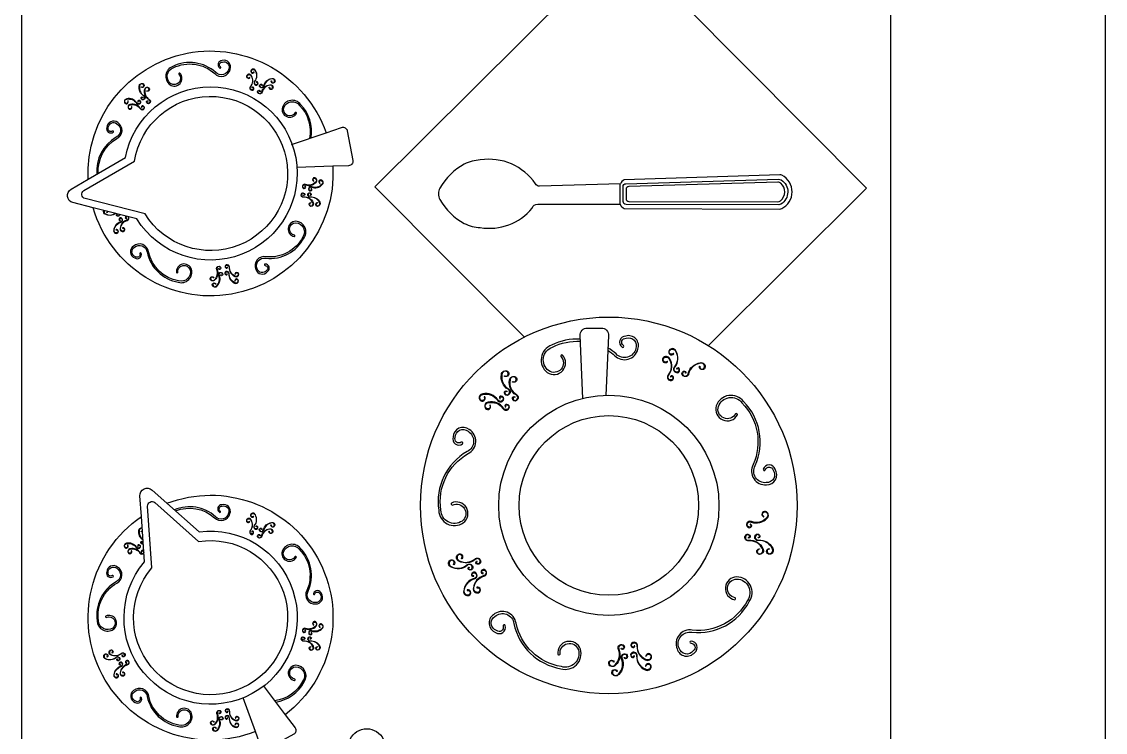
# Model space of a CAD drawing. Header units: millimetres. Extents: x 1573 to 2177, y 1587 to 1932.
# Drawn here: x 1784.0572 to 1784.4312, y 1904.3056 to 1904.5509 of the extents above; entities that cross this region are included whole.
import ezdxf

# ---------------------------------------------------------------- set-up
doc = ezdxf.new("R2010")
doc.units = ezdxf.units.MM
doc.header["$LTSCALE"] = 0.03
doc.layers.add('-HIDRO', color=8, linetype='Continuous')

msp = doc.modelspace()

# ---------------------------------------------------------------- linework, layer by layer
at = {"layer": '-HIDRO'}
for p, q in [((1784.43122, 1904.82545), (1784.43122, 1904.07943)), ((1784.05716, 1904.59067), (1784.05716, 1904.14065)), ((1784.35717, 1904.23969), (1784.35717, 1904.59067)), ((1784.15033, 1904.50846), (1784.16223, 1904.51252)), ((1784.16455, 1904.50098), (1784.15214, 1904.50059)), ((1784.14056, 1904.32171), (1784.14813, 1904.31167)), ((1784.13789, 1904.30586), (1784.13365, 1904.31753))]:
    msp.add_line(p, q, dxfattribs=at)
for points in [[(1784.2307, 1904.44201), (1784.17912, 1904.49383), (1784.26417, 1904.57849), (1784.34883, 1904.49344)], [(1784.34883, 1904.49344), (1784.29422, 1904.43908)]]:
    msp.add_lwpolyline(points, dxfattribs=at)
for points in [[(1784.16223, 1904.51252), (1784.1676, 1904.51436, -0.458076), (1784.16956, 1904.51321), (1784.17144, 1904.50293, -0.458856), (1784.17002, 1904.50116), (1784.16455, 1904.50098, -0.893597), (1784.0818, 1904.48665), (1784.07485, 1904.48842, -0.671086), (1784.07421, 1904.49301), (1784.08015, 1904.49646, -0.86418)], [(1784.11143, 1904.53277, -0.905033), (1784.10859, 1904.52953, -0.596244), (1784.1095, 1904.53494, -0.308625), (1784.1238, 1904.53297, 0.595841), (1784.12916, 1904.53441, 0.611514), (1784.12637, 1904.53744, 0.716828), (1784.12551, 1904.53485, 0.988856), (1784.12581, 1904.53525, -0.742747), (1784.12644, 1904.53694, -0.630435), (1784.12868, 1904.53455, -0.602096), (1784.12415, 1904.53333, 0.308377), (1784.10931, 1904.5354, 0.593047), (1784.10828, 1904.52913, 0.905033), (1784.11179, 1904.53311, 0.664169)], [(1784.13587, 1904.53159, -0.905033), (1784.13502, 1904.53224, -0.596244), (1784.13638, 1904.53211, -0.308625), (1784.13614, 1904.52851, 0.595841), (1784.13659, 1904.5272, 0.611514), (1784.1373, 1904.52794, 0.716828), (1784.13664, 1904.52811, 0.988856), (1784.13674, 1904.52805, -0.742747), (1784.13717, 1904.52792, -0.630435), (1784.13662, 1904.52732, -0.602096), (1784.13623, 1904.52843, 0.308377), (1784.1365, 1904.53216, 0.593047), (1784.13491, 1904.53231, 0.905033), (1784.13597, 1904.53151, 0.664169)], [(1784.13729, 1904.53339, -0.905033), (1784.13644, 1904.53404, -0.596244), (1784.1378, 1904.53391, -0.308625), (1784.13756, 1904.53031, 0.595841), (1784.13801, 1904.529, 0.611514), (1784.13872, 1904.52974, 0.716828), (1784.13806, 1904.52991, 0.988856), (1784.13816, 1904.52985, -0.742747), (1784.13859, 1904.52972, -0.630435), (1784.13804, 1904.52912, -0.602096), (1784.13765, 1904.53023, 0.308377), (1784.13792, 1904.53396, 0.593047), (1784.13633, 1904.53411, 0.905033), (1784.13739, 1904.53331, 0.664169)], [(1784.09851, 1904.52836, 0.905033), (1784.0991, 1904.52926, 0.596244), (1784.09786, 1904.52867, 0.308625), (1784.09931, 1904.52537, -0.595841), (1784.09934, 1904.52398, -0.611514), (1784.09841, 1904.52444, -0.716828), (1784.09898, 1904.52483, -0.988856), (1784.0989, 1904.52473, 0.742747), (1784.09854, 1904.52446, 0.630435), (1784.09927, 1904.52409, 0.602096), (1784.09925, 1904.52526, -0.308377), (1784.09773, 1904.52868, -0.593047), (1784.09917, 1904.52936, -0.905033), (1784.09846, 1904.52824, -0.664169)], [(1784.10036, 1904.52705, 0.905033), (1784.10095, 1904.52795, 0.596244), (1784.09971, 1904.52736, 0.308625), (1784.10116, 1904.52406, -0.595841), (1784.10119, 1904.52267, -0.611514), (1784.10026, 1904.52313, -0.716828), (1784.10083, 1904.52352, -0.988856), (1784.10075, 1904.52342, 0.742747), (1784.10039, 1904.52315, 0.630435), (1784.10112, 1904.52278, 0.602096), (1784.1011, 1904.52395, -0.308377), (1784.09958, 1904.52737, -0.593047), (1784.10102, 1904.52805, -0.905033), (1784.10031, 1904.52693, -0.664169)], [(1784.14274, 1904.52824, 0.905033), (1784.14378, 1904.52796, 0.596244), (1784.14283, 1904.52896, 0.308625), (1784.14014, 1904.52655, -0.595841), (1784.13883, 1904.5261, -0.611514), (1784.13898, 1904.52712, -0.716828), (1784.13952, 1904.5267, -0.988856), (1784.1394, 1904.52674, 0.742747), (1784.13904, 1904.52701, 0.630435), (1784.13891, 1904.5262, 0.602096), (1784.14002, 1904.52658, -0.308377), (1784.14281, 1904.52908, -0.593047), (1784.14389, 1904.52792, -0.905033), (1784.14261, 1904.52826, -0.664169)], [(1784.14341, 1904.5304, 0.905033), (1784.14445, 1904.53012, 0.596244), (1784.14351, 1904.53112, 0.308625), (1784.14081, 1904.52872, -0.595841), (1784.1395, 1904.52827, -0.611514), (1784.13966, 1904.52928, -0.716828), (1784.1402, 1904.52887, -0.988856), (1784.14008, 1904.52891, 0.742747), (1784.13971, 1904.52917, 0.630435), (1784.13958, 1904.52836, 0.602096), (1784.14069, 1904.52874, -0.308377), (1784.14348, 1904.53124, -0.593047), (1784.14457, 1904.53008, -0.905033), (1784.14329, 1904.53042, -0.664169)], [(1784.09974, 1904.48452), (1784.07903, 1904.48981, -0.671086), (1784.07865, 1904.49256), (1784.09612, 1904.50273, -5.549536)], [(1784.09378, 1904.52346, -0.905033), (1784.09289, 1904.52285, -0.596244), (1784.09344, 1904.52411, -0.308625), (1784.09679, 1904.52276, 0.595841), (1784.09818, 1904.52279, 0.611514), (1784.09769, 1904.52369, 0.716828), (1784.09732, 1904.52312, 0.988856), (1784.09742, 1904.52319, -0.742747), (1784.09767, 1904.52357, -0.630435), (1784.09807, 1904.52285, -0.602096), (1784.0969, 1904.52283, 0.308377), (1784.09342, 1904.52423, 0.593047), (1784.0928, 1904.52277, 0.905033), (1784.09389, 1904.52353, 0.664169)], [(1784.09505, 1904.52156, -0.905033), (1784.09417, 1904.52094, -0.596244), (1784.09472, 1904.5222, -0.308625), (1784.09807, 1904.52086, 0.595841), (1784.09945, 1904.52088, 0.611514), (1784.09896, 1904.52178, 0.716828), (1784.09859, 1904.52121, 0.988856), (1784.09869, 1904.52129, -0.742747), (1784.09895, 1904.52166, -0.630435), (1784.09934, 1904.52094, -0.602096), (1784.09817, 1904.52092, 0.308377), (1784.0947, 1904.52233, 0.593047), (1784.09407, 1904.52087, 0.905033), (1784.09516, 1904.52162, 0.664169)], [(1784.21548, 1904.47979, 0.264783), (1784.23337, 1904.48651, -0.337809), (1784.2353, 1904.48789), (1784.26379, 1904.48783, 0.191235), (1784.26518, 1904.48634), (1784.31886, 1904.4862, 0.114254), (1784.31951, 1904.48636, 0.621447), (1784.31956, 1904.49784, 0.128465), (1784.31881, 1904.498), (1784.26518, 1904.49627, 0.179417), (1784.26383, 1904.4949), (1784.23589, 1904.49409, -0.281039), (1784.23453, 1904.49486, 0.291767), (1784.21548, 1904.50313, 0.105781), (1784.2099, 1904.50168, 0.136972), (1784.20154, 1904.49345, 0.266562), (1784.20154, 1904.48947, 0.136972), (1784.2099, 1904.48124, 0.105781)], [(1784.15803, 1904.49587, -0.905033), (1784.15839, 1904.49688, -0.596244), (1784.15868, 1904.49554, -0.308625), (1784.15518, 1904.49466, 0.595841), (1784.15407, 1904.49383, 0.611514), (1784.155, 1904.49339, 0.716828), (1784.15496, 1904.49407, 0.988856), (1784.15493, 1904.49395, -0.742747), (1784.15494, 1904.4935, -0.630435), (1784.1542, 1904.49384, -0.602096), (1784.15513, 1904.49455, 0.308377), (1784.15877, 1904.49545, 0.593047), (1784.15842, 1904.497, 0.905033), (1784.15798, 1904.49575, 0.664169)], [(1784.16018, 1904.49507, -0.905033), (1784.16054, 1904.49609, -0.596244), (1784.16083, 1904.49475, -0.308625), (1784.15733, 1904.49387, 0.595841), (1784.15622, 1904.49303, 0.611514), (1784.15715, 1904.49259, 0.716828), (1784.15711, 1904.49327, 0.988856), (1784.15708, 1904.49315, -0.742747), (1784.15709, 1904.4927, -0.630435), (1784.15635, 1904.49305, -0.602096), (1784.15728, 1904.49375, 0.308377), (1784.16092, 1904.49466, 0.593047), (1784.16057, 1904.49621, 0.905033), (1784.16013, 1904.49496, 0.664169)], [(1784.31934, 1904.49624, -0.554588), (1784.31926, 1904.48792, -0.137949), (1784.31847, 1904.4877), (1784.26577, 1904.48782, -0.412746), (1784.26478, 1904.48882), (1784.26476, 1904.49395, -0.40657), (1784.26573, 1904.49495), (1784.31846, 1904.49648, -0.155356)], [(1784.26677, 1904.48882), (1784.31817, 1904.4887, 0.165506), (1784.31908, 1904.48902, 0.481652), (1784.31919, 1904.49512, 0.186815), (1784.31816, 1904.49546), (1784.26674, 1904.49398, 0.40659), (1784.26577, 1904.49297), (1784.26577, 1904.48982, 0.412743)], [(1784.15696, 1904.4883, 0.905033), (1784.15702, 1904.48723, 0.596244), (1784.15767, 1904.48844, 0.308625), (1784.15456, 1904.49025, -0.595841), (1784.15372, 1904.49136, -0.611514), (1784.15474, 1904.49153, -0.716828), (1784.15451, 1904.49089, -0.988856), (1784.15451, 1904.49101, 0.742747), (1784.15465, 1904.49144, 0.630435), (1784.15384, 1904.49132, 0.602096), (1784.15454, 1904.49038, -0.308377), (1784.15778, 1904.4885, -0.593047), (1784.15702, 1904.4871, -0.905033), (1784.15694, 1904.48843, -0.664169)], [(1784.15923, 1904.48833, 0.905033), (1784.15929, 1904.48726, 0.596244), (1784.15994, 1904.48846, 0.308625), (1784.15682, 1904.49028, -0.595841), (1784.15599, 1904.49139, -0.611514), (1784.15701, 1904.49156, -0.716828), (1784.15678, 1904.49091, -0.988856), (1784.15678, 1904.49104, 0.742747), (1784.15692, 1904.49147, 0.630435), (1784.15611, 1904.49134, 0.602096), (1784.15681, 1904.4904, -0.308377), (1784.16005, 1904.48852, -0.593047), (1784.15929, 1904.48713, -0.905033), (1784.15921, 1904.48846, -0.664169)], [(1784.08977, 1904.47901, -0.905033), (1784.09008, 1904.47798, -0.596244), (1784.08906, 1904.47889, -0.308625), (1784.09137, 1904.48166, 0.595841), (1784.09178, 1904.48299, 0.611514), (1784.09076, 1904.4828, 0.716828), (1784.0912, 1904.48227, 0.988856), (1784.09115, 1904.48239, -0.742747), (1784.09088, 1904.48275, -0.630435), (1784.09168, 1904.4829, -0.602096), (1784.09134, 1904.48178, 0.308377), (1784.08893, 1904.47891, 0.593047), (1784.09012, 1904.47786, 0.905033), (1784.08975, 1904.47913, 0.664169)], [(1784.15137, 1904.47717, -0.905033), (1784.15176, 1904.48146, -0.596244), (1784.15421, 1904.47654, -0.308625), (1784.14148, 1904.46973, 0.595841), (1784.13799, 1904.46542, 0.611514), (1784.14203, 1904.46461, 0.716828), (1784.1412, 1904.46721, 0.988856), (1784.1412, 1904.46671, -0.742747), (1784.14168, 1904.46497, -0.630435), (1784.13846, 1904.46559, -0.602096), (1784.14141, 1904.46924, 0.308377), (1784.15464, 1904.47629, 0.593047), (1784.15178, 1904.48196, 0.905033), (1784.15128, 1904.47668, 0.664169)], [(1784.11106, 1904.46431, -0.905033), (1784.11527, 1904.46526, -0.596244), (1784.11135, 1904.46142, -0.308625), (1784.10093, 1904.47142, 0.595841), (1784.09575, 1904.47341, 0.611514), (1784.09623, 1904.46931, 0.716828), (1784.09844, 1904.4709, 0.988856), (1784.09797, 1904.47076, -0.742747), (1784.09647, 1904.46976, -0.630435), (1784.09606, 1904.47301, -0.602096), (1784.10044, 1904.47134, 0.308377), (1784.11123, 1904.46093, 0.593047), (1784.11575, 1904.4654, 0.905033), (1784.11057, 1904.46425, 0.664169)], [(1784.12338, 1904.46244, 0.905033), (1784.12237, 1904.46205, 0.596244), (1784.12372, 1904.4618, 0.308625), (1784.12449, 1904.46532, -0.595841), (1784.12529, 1904.46646, -0.611514), (1784.12576, 1904.46554, -0.716828), (1784.12508, 1904.46556, -0.988856), (1784.1252, 1904.4656, 0.742747), (1784.12565, 1904.4656, 0.630435), (1784.12528, 1904.46633, 0.602096), (1784.1246, 1904.46538, -0.308377), (1784.12382, 1904.46171, -0.593047), (1784.12226, 1904.46201, -0.905033), (1784.12349, 1904.46249, -0.664169)], [(1784.13081, 1904.46146, -0.905033), (1784.13189, 1904.46144, -0.596244), (1784.1307, 1904.46075, -0.308625), (1784.12879, 1904.4638, 0.595841), (1784.12765, 1904.4646, 0.611514), (1784.12752, 1904.46358, 0.716828), (1784.12815, 1904.46383, 0.988856), (1784.12803, 1904.46382, -0.742747), (1784.1276, 1904.46367, -0.630435), (1784.1277, 1904.46448, -0.602096), (1784.12866, 1904.46381, 0.308377), (1784.13065, 1904.46063, 0.593047), (1784.13201, 1904.46144, 0.905033), (1784.13069, 1904.46148, 0.664169)], [(1784.1309, 1904.46375, -0.905033), (1784.13198, 1904.46373, -0.596244), (1784.13079, 1904.46304, -0.308625), (1784.12888, 1904.46609, 0.595841), (1784.12774, 1904.46689, 0.611514), (1784.12761, 1904.46587, 0.716828), (1784.12824, 1904.46612, 0.988856), (1784.12812, 1904.46611, -0.742747), (1784.12769, 1904.46596, -0.630435), (1784.12779, 1904.46677, -0.602096), (1784.12875, 1904.4661, 0.308377), (1784.13074, 1904.46292, 0.593047), (1784.1321, 1904.46373, 0.905033), (1784.13078, 1904.46377, 0.664169)], [(1784.12411, 1904.46029, 0.905033), (1784.1231, 1904.4599, 0.596244), (1784.12445, 1904.45965, 0.308625), (1784.12522, 1904.46318, -0.595841), (1784.12601, 1904.46431, -0.611514), (1784.12649, 1904.4634, -0.716828), (1784.1258, 1904.46342, -0.988856), (1784.12592, 1904.46345, 0.742747), (1784.12637, 1904.46346, 0.630435), (1784.12601, 1904.46419, 0.602096), (1784.12533, 1904.46323, -0.308377), (1784.12454, 1904.45956, -0.593047), (1784.12298, 1904.45986, -0.905033), (1784.12422, 1904.46035, -0.664169)], [(1784.27996, 1904.43363, -0.905033), (1784.27867, 1904.43461, -0.596244), (1784.28072, 1904.43441, -0.308625), (1784.28037, 1904.42901, 0.595841), (1784.28105, 1904.42704, 0.611514), (1784.28211, 1904.42817, 0.716828), (1784.28112, 1904.42842, 0.988856), (1784.28128, 1904.42832, -0.742747), (1784.28193, 1904.42813, -0.630435), (1784.28109, 1904.42723, -0.602096), (1784.28051, 1904.42889, 0.308377), (1784.28089, 1904.43449, 0.593047), (1784.27852, 1904.43471, 0.905033), (1784.2801, 1904.4335, 0.664169)], [(1784.28209, 1904.43634, -0.905033), (1784.2808, 1904.43731, -0.596244), (1784.28285, 1904.43712, -0.308625), (1784.28249, 1904.43171, 0.595841), (1784.28317, 1904.42975, 0.611514), (1784.28423, 1904.43087, 0.716828), (1784.28324, 1904.43112, 0.988856), (1784.2834, 1904.43102, -0.742747), (1784.28405, 1904.43083, -0.630435), (1784.28322, 1904.42993, -0.602096), (1784.28264, 1904.43159, 0.308377), (1784.28301, 1904.4372, 0.593047), (1784.28064, 1904.43742, 0.905033), (1784.28222, 1904.43621, 0.664169)], [(1784.29127, 1904.43188, 0.905033), (1784.29283, 1904.43147, 0.596244), (1784.29141, 1904.43296, 0.308625), (1784.28738, 1904.42934, -0.595841), (1784.28542, 1904.42866, -0.611514), (1784.28565, 1904.43019, -0.716828), (1784.28646, 1904.42956, -0.988856), (1784.28628, 1904.42962, 0.742747), (1784.28573, 1904.43002, 0.630435), (1784.28554, 1904.4288, 0.602096), (1784.2872, 1904.42938, -0.308377), (1784.29137, 1904.43314, -0.593047), (1784.29301, 1904.43141, -0.905033), (1784.29108, 1904.43191, -0.664169)], [(1784.22393, 1904.42863, 0.905033), (1784.22481, 1904.42998, 0.596244), (1784.22295, 1904.42909, 0.308625), (1784.22515, 1904.42415, -0.595841), (1784.22519, 1904.42207, -0.611514), (1784.2238, 1904.42276, -0.716828), (1784.22464, 1904.42333, -0.988856), (1784.22453, 1904.42318, 0.742747), (1784.22399, 1904.42278, 0.630435), (1784.22508, 1904.42222, 0.602096), (1784.22505, 1904.42398, -0.308377), (1784.22276, 1904.42912, -0.593047), (1784.22492, 1904.43014, -0.905033), (1784.22385, 1904.42846, -0.664169)], [(1784.22671, 1904.42667, 0.905033), (1784.22759, 1904.42803, 0.596244), (1784.22573, 1904.42714, 0.308625), (1784.22793, 1904.42219, -0.595841), (1784.22797, 1904.42011, -0.611514), (1784.22658, 1904.4208, -0.716828), (1784.22743, 1904.42138, -0.988856), (1784.22731, 1904.42123, 0.742747), (1784.22677, 1904.42083, 0.630435), (1784.22786, 1904.42027, 0.602096), (1784.22783, 1904.42202, -0.308377), (1784.22554, 1904.42716, -0.593047), (1784.2277, 1904.42818, -0.905033), (1784.22663, 1904.4265, -0.664169)], [(1784.21685, 1904.42127, -0.905033), (1784.21553, 1904.42035, -0.596244), (1784.21635, 1904.42223, -0.308625), (1784.22138, 1904.42023, 0.595841), (1784.22346, 1904.42027, 0.611514), (1784.22271, 1904.42162, 0.716828), (1784.22217, 1904.42076, 0.988856), (1784.22231, 1904.42088, -0.742747), (1784.22269, 1904.42144, -0.630435), (1784.22329, 1904.42037, -0.602096), (1784.22154, 1904.42033, 0.308377), (1784.21632, 1904.42242, 0.593047), (1784.21538, 1904.42023, 0.905033), (1784.21702, 1904.42136, 0.664169)], [(1784.21877, 1904.41841, -0.905033), (1784.21745, 1904.41749, -0.596244), (1784.21826, 1904.41938, -0.308625), (1784.22329, 1904.41737, 0.595841), (1784.22537, 1904.41741, 0.611514), (1784.22463, 1904.41877, 0.716828), (1784.22408, 1904.41791, 0.988856), (1784.22423, 1904.41802, -0.742747), (1784.22461, 1904.41858, -0.630435), (1784.22521, 1904.41751, -0.602096), (1784.22345, 1904.41747, 0.308377), (1784.21824, 1904.41957, 0.593047), (1784.2173, 1904.41737, 0.905033), (1784.21893, 1904.41851, 0.664169)], [(1784.3036, 1904.41553, -0.905033), (1784.29765, 1904.41806, -0.596244), (1784.30579, 1904.41929, -0.308625), (1784.30967, 1904.39799, 0.595841), (1784.31422, 1904.39102, 0.611514), (1784.31724, 1904.39642, 0.716828), (1784.31315, 1904.39643, 0.988856), (1784.31386, 1904.39619, -0.742747), (1784.31656, 1904.39609, -0.630435), (1784.3142, 1904.39177, -0.602096), (1784.31034, 1904.39765, 0.308377), (1784.30636, 1904.41978, 0.593047), (1784.29694, 1904.41831, 0.905033), (1784.30425, 1904.41517, 0.664169)], [(1784.20585, 1904.38405, -0.905033), (1784.20918, 1904.37851, -0.596244), (1784.20186, 1904.3823, -0.308625), (1784.21125, 1904.40181, 0.595841), (1784.21166, 1904.41012, 0.611514), (1784.20605, 1904.40753, 0.716828), (1784.20935, 1904.40512, 0.988856), (1784.20892, 1904.40573, -0.742747), (1784.20679, 1904.4074, -0.630435), (1784.21123, 1904.4095, -0.602096), (1784.2109, 1904.40248, 0.308377), (1784.20111, 1904.38223, 0.593047), (1784.2096, 1904.37789, 0.905033), (1784.20553, 1904.38473, 0.664169)], [(1784.14813, 1904.31167), (1784.15155, 1904.30714, -0.458076), (1784.15107, 1904.30492), (1784.14189, 1904.29992, -0.458856), (1784.13976, 1904.30073), (1784.13789, 1904.30586, -0.893597), (1784.09848, 1904.38003), (1784.098, 1904.38718, -0.671086), (1784.10216, 1904.38922), (1784.1073, 1904.38465, -0.86418)], [(1784.10205, 1904.36232), (1784.10063, 1904.38364, -0.671086), (1784.10312, 1904.38486), (1784.11822, 1904.37144, -5.549536)], [(1784.13578, 1904.37832, -0.905033), (1784.13493, 1904.37897, -0.596244), (1784.13629, 1904.37883, -0.308625), (1784.13606, 1904.37523, 0.595841), (1784.13651, 1904.37392, 0.611514), (1784.13722, 1904.37467, 0.716828), (1784.13656, 1904.37484, 0.988856), (1784.13666, 1904.37477, -0.742747), (1784.13709, 1904.37465, -0.630435), (1784.13654, 1904.37405, -0.602096), (1784.13615, 1904.37515, 0.308377), (1784.1364, 1904.37889, 0.593047), (1784.13482, 1904.37903, 0.905033), (1784.13588, 1904.37823, 0.664169)], [(1784.1372, 1904.38012, -0.905033), (1784.13634, 1904.38077, -0.596244), (1784.13771, 1904.38064, -0.308625), (1784.13747, 1904.37704, 0.595841), (1784.13793, 1904.37573, 0.611514), (1784.13863, 1904.37648, 0.716828), (1784.13797, 1904.37664, 0.988856), (1784.13808, 1904.37658, -0.742747), (1784.13851, 1904.37645, -0.630435), (1784.13795, 1904.37585, -0.602096), (1784.13757, 1904.37696, 0.308377), (1784.13782, 1904.3807, 0.593047), (1784.13624, 1904.38084, 0.905033), (1784.13729, 1904.38003, 0.664169)], [(1784.31334, 1904.38013, -0.905033), (1784.31387, 1904.38166, -0.596244), (1784.31432, 1904.37965, -0.308625), (1784.30907, 1904.37832, 0.595841), (1784.30741, 1904.37706, 0.611514), (1784.30881, 1904.3764, 0.716828), (1784.30875, 1904.37742, 0.988856), (1784.3087, 1904.37724, -0.742747), (1784.30872, 1904.37657, -0.630435), (1784.3076, 1904.37708, -0.602096), (1784.309, 1904.37814, 0.308377), (1784.31445, 1904.37952, 0.593047), (1784.31392, 1904.38184, 0.905033), (1784.31327, 1904.37996, 0.664169)], [(1784.14265, 1904.37498, 0.905033), (1784.1437, 1904.37471, 0.596244), (1784.14275, 1904.3757, 0.308625), (1784.14006, 1904.37329, -0.595841), (1784.13875, 1904.37283, -0.611514), (1784.13891, 1904.37385, -0.716828), (1784.13945, 1904.37344, -0.988856), (1784.13933, 1904.37348, 0.742747), (1784.13896, 1904.37374, 0.630435), (1784.13883, 1904.37293, 0.602096), (1784.13994, 1904.37331, -0.308377), (1784.14272, 1904.37582, -0.593047), (1784.14381, 1904.37467, -0.905033), (1784.14253, 1904.375, -0.664169)], [(1784.14332, 1904.37715, 0.905033), (1784.14436, 1904.37687, 0.596244), (1784.14342, 1904.37787, 0.308625), (1784.14073, 1904.37545, -0.595841), (1784.13942, 1904.375, -0.611514), (1784.13957, 1904.37602, -0.716828), (1784.14011, 1904.3756, -0.988856), (1784.14, 1904.37564, 0.742747), (1784.13963, 1904.37591, 0.630435), (1784.1395, 1904.3751, 0.602096), (1784.14061, 1904.37548, -0.308377), (1784.14339, 1904.37799, -0.593047), (1784.14448, 1904.37683, -0.905033), (1784.1432, 1904.37717, -0.664169)], [(1784.09371, 1904.37007, -0.905033), (1784.09283, 1904.36946, -0.596244), (1784.09337, 1904.37072, -0.308625), (1784.09673, 1904.36938, 0.595841), (1784.09811, 1904.36941, 0.611514), (1784.09762, 1904.37031, 0.716828), (1784.09725, 1904.36974, 0.988856), (1784.09735, 1904.36981, -0.742747), (1784.0976, 1904.37019, -0.630435), (1784.098, 1904.36947, -0.602096), (1784.09683, 1904.36945, 0.308377), (1784.09335, 1904.37084, 0.593047), (1784.09273, 1904.36938, 0.905033), (1784.09382, 1904.37014, 0.664169)], [(1784.31177, 1904.36879, 0.905033), (1784.31186, 1904.36718, 0.596244), (1784.31284, 1904.36899, 0.308625), (1784.30815, 1904.3717, -0.595841), (1784.3069, 1904.37336, -0.611514), (1784.30843, 1904.37361, -0.716828), (1784.30808, 1904.37265, -0.988856), (1784.30809, 1904.37284, 0.742747), (1784.30829, 1904.37348, 0.630435), (1784.30708, 1904.37329, 0.602096), (1784.30813, 1904.37189, -0.308377), (1784.313, 1904.36908, -0.593047), (1784.31186, 1904.36699, -0.905033), (1784.31174, 1904.36897, -0.664169)], [(1784.31517, 1904.36884, 0.905033), (1784.31526, 1904.36723, 0.596244), (1784.31624, 1904.36904, 0.308625), (1784.31155, 1904.37175, -0.595841), (1784.3103, 1904.37341, -0.611514), (1784.31183, 1904.37366, -0.716828), (1784.31148, 1904.3727, -0.988856), (1784.31149, 1904.37289, 0.742747), (1784.31169, 1904.37353, 0.630435), (1784.31048, 1904.37334, 0.602096), (1784.31153, 1904.37194, -0.308377), (1784.3164, 1904.36913, -0.593047), (1784.31526, 1904.36704, -0.905033), (1784.31514, 1904.36902, -0.664169)], [(1784.15154, 1904.36625, -0.905033), (1784.14757, 1904.36793, -0.596244), (1784.153, 1904.36876, -0.308625), (1784.15559, 1904.35455, 0.595841), (1784.15862, 1904.34991, 0.611514), (1784.16064, 1904.35351, 0.716828), (1784.15791, 1904.35352, 0.988856), (1784.15838, 1904.35335, -0.742747), (1784.16018, 1904.35329, -0.630435), (1784.15861, 1904.35041, -0.602096), (1784.15604, 1904.35433, 0.308377), (1784.15338, 1904.36908, 0.593047), (1784.1471, 1904.3681, 0.905033), (1784.15198, 1904.36601, 0.664169)], [(1784.20894, 1904.36562, 0.905033), (1784.20791, 1904.36687, 0.596244), (1784.20819, 1904.36483, 0.308625), (1784.21357, 1904.36539, -0.595841), (1784.21556, 1904.36478, -0.611514), (1784.21448, 1904.36368, -0.716828), (1784.21419, 1904.36466, -0.988856), (1784.2143, 1904.36451, 0.742747), (1784.21451, 1904.36387, 0.630435), (1784.21538, 1904.36474, 0.602096), (1784.2137, 1904.36525, -0.308377), (1784.20811, 1904.36466, -0.593047), (1784.2078, 1904.36702, -0.905033), (1784.20907, 1904.36549, -0.664169)], [(1784.20622, 1904.36358, 0.905033), (1784.20519, 1904.36483, 0.596244), (1784.20547, 1904.36279, 0.308625), (1784.21085, 1904.36335, -0.595841), (1784.21284, 1904.36274, -0.611514), (1784.21176, 1904.36164, -0.716828), (1784.21147, 1904.36262, -0.988856), (1784.21158, 1904.36247, 0.742747), (1784.21179, 1904.36183, 0.630435), (1784.21266, 1904.3627, 0.602096), (1784.21098, 1904.36321, -0.308377), (1784.20539, 1904.36262, -0.593047), (1784.20508, 1904.36498, -0.905033), (1784.20635, 1904.36345, -0.664169)], [(1784.08638, 1904.34526, -0.905033), (1784.08859, 1904.34157, -0.596244), (1784.08372, 1904.34409, -0.308625), (1784.08998, 1904.3571, 0.595841), (1784.09025, 1904.36264, 0.611514), (1784.08651, 1904.36092, 0.716828), (1784.08871, 1904.35931, 0.988856), (1784.08842, 1904.35972, -0.742747), (1784.087, 1904.36083, -0.630435), (1784.08996, 1904.36223, -0.602096), (1784.08974, 1904.35755, 0.308377), (1784.08322, 1904.34405, 0.593047), (1784.08887, 1904.34115, 0.905033), (1784.08616, 1904.34571, 0.664169)], [(1784.21102, 1904.35457, -0.905033), (1784.21149, 1904.35303, -0.596244), (1784.20995, 1904.35439, -0.308625), (1784.21341, 1904.35855, 0.595841), (1784.21402, 1904.36054, 0.611514), (1784.2125, 1904.36026, 0.716828), (1784.21315, 1904.35947, 0.988856), (1784.21308, 1904.35965, -0.742747), (1784.21267, 1904.36018, -0.630435), (1784.21387, 1904.36042, -0.602096), (1784.21337, 1904.35874, 0.308377), (1784.20976, 1904.35442, 0.593047), (1784.21156, 1904.35285, 0.905033), (1784.21099, 1904.35476, 0.664169)], [(1784.21433, 1904.35551, -0.905033), (1784.2148, 1904.35397, -0.596244), (1784.21326, 1904.35533, -0.308625), (1784.21672, 1904.35949, 0.595841), (1784.21732, 1904.36149, 0.611514), (1784.2158, 1904.3612, 0.716828), (1784.21646, 1904.36041, 0.988856), (1784.21639, 1904.36059, -0.742747), (1784.21598, 1904.36112, -0.630435), (1784.21718, 1904.36136, -0.602096), (1784.21667, 1904.35968, 0.308377), (1784.21307, 1904.35536, 0.593047), (1784.21487, 1904.35379, 0.905033), (1784.2143, 1904.3557, 0.664169)], [(1784.30343, 1904.35207, -0.905033), (1784.304, 1904.3585, -0.596244), (1784.30769, 1904.35114, -0.308625), (1784.28862, 1904.34087, 0.595841), (1784.28341, 1904.33439, 0.611514), (1784.28947, 1904.33318, 0.716828), (1784.28822, 1904.33708, 0.988856), (1784.28821, 1904.33633, -0.742747), (1784.28895, 1904.33373, -0.630435), (1784.28412, 1904.33463, -0.602096), (1784.28852, 1904.34013, 0.308377), (1784.30833, 1904.35075, 0.593047), (1784.30402, 1904.35925, 0.905033), (1784.30329, 1904.35133, 0.664169)], [(1784.24302, 1904.33261, -0.905033), (1784.24932, 1904.33406, -0.596244), (1784.24346, 1904.32827, -0.308625), (1784.2278, 1904.34323, 0.595841), (1784.22002, 1904.34619, 0.611514), (1784.22075, 1904.34005, 0.716828), (1784.22407, 1904.34244, 0.988856), (1784.22335, 1904.34222, -0.742747), (1784.22111, 1904.34072, -0.630435), (1784.22048, 1904.34559, -0.602096), (1784.22706, 1904.34311, 0.308377), (1784.24329, 1904.32754, 0.593047), (1784.25004, 1904.33427, 0.905033), (1784.24228, 1904.33251, 0.664169)], [(1784.15804, 1904.34265, -0.905033), (1784.15839, 1904.34367, -0.596244), (1784.15869, 1904.34233, -0.308625), (1784.15519, 1904.34144, 0.595841), (1784.15408, 1904.3406, 0.611514), (1784.15502, 1904.34016, 0.716828), (1784.15497, 1904.34084, 0.988856), (1784.15494, 1904.34072, -0.742747), (1784.15495, 1904.34027, -0.630435), (1784.15421, 1904.34062, -0.602096), (1784.15514, 1904.34132, 0.308377), (1784.15878, 1904.34224, 0.593047), (1784.15842, 1904.34379, 0.905033), (1784.15799, 1904.34254, 0.664169)], [(1784.16019, 1904.34186, -0.905033), (1784.16054, 1904.34288, -0.596244), (1784.16084, 1904.34154, -0.308625), (1784.15734, 1904.34065, 0.595841), (1784.15624, 1904.33982, 0.611514), (1784.15717, 1904.33938, 0.716828), (1784.15713, 1904.34006, 0.988856), (1784.15709, 1904.33993, -0.742747), (1784.15711, 1904.33949, -0.630435), (1784.15636, 1904.33983, -0.602096), (1784.1573, 1904.34054, 0.308377), (1784.16093, 1904.34145, 0.593047), (1784.16058, 1904.343, 0.905033), (1784.16014, 1904.34175, 0.664169)], [(1784.15699, 1904.33509, 0.905033), (1784.15705, 1904.33401, 0.596244), (1784.1577, 1904.33522, 0.308625), (1784.15458, 1904.33703, -0.595841), (1784.15374, 1904.33813, -0.611514), (1784.15476, 1904.3383, -0.716828), (1784.15453, 1904.33766, -0.988856), (1784.15453, 1904.33779, 0.742747), (1784.15467, 1904.33822, 0.630435), (1784.15386, 1904.33809, 0.602096), (1784.15456, 1904.33715, -0.308377), (1784.15781, 1904.33528, -0.593047), (1784.15705, 1904.33389, -0.905033), (1784.15697, 1904.33521, -0.664169)], [(1784.15925, 1904.33512, 0.905033), (1784.15932, 1904.33405, 0.596244), (1784.15997, 1904.33525, 0.308625), (1784.15685, 1904.33706, -0.595841), (1784.15601, 1904.33817, -0.611514), (1784.15703, 1904.33834, -0.716828), (1784.1568, 1904.3377, -0.988856), (1784.1568, 1904.33782, 0.742747), (1784.15694, 1904.33825, 0.630435), (1784.15613, 1904.33812, 0.602096), (1784.15683, 1904.33719, -0.308377), (1784.16008, 1904.33532, -0.593047), (1784.15932, 1904.33392, -0.905033), (1784.15924, 1904.33524, -0.664169)], [(1784.08843, 1904.33298, 0.905033), (1784.08775, 1904.33381, 0.596244), (1784.08793, 1904.33245, 0.308625), (1784.09152, 1904.33282, -0.595841), (1784.09285, 1904.33242, -0.611514), (1784.09213, 1904.33168, -0.716828), (1784.09193, 1904.33234, -0.988856), (1784.09201, 1904.33223, 0.742747), (1784.09215, 1904.33181, 0.630435), (1784.09273, 1904.33239, 0.602096), (1784.09161, 1904.33273, -0.308377), (1784.08788, 1904.33233, -0.593047), (1784.08768, 1904.33391, -0.905033), (1784.08852, 1904.33289, -0.664169)], [(1784.2615, 1904.32985, 0.905033), (1784.26, 1904.32926, 0.596244), (1784.26202, 1904.32889, 0.308625), (1784.26316, 1904.33419, -0.595841), (1784.26435, 1904.33589, -0.611514), (1784.26506, 1904.33452, -0.716828), (1784.26404, 1904.33455, -0.988856), (1784.26422, 1904.3346, 0.742747), (1784.26489, 1904.33461, 0.630435), (1784.26434, 1904.3357, 0.602096), (1784.26333, 1904.33426, -0.308377), (1784.26216, 1904.32876, -0.593047), (1784.25982, 1904.3292, -0.905033), (1784.26167, 1904.32993, -0.664169)], [(1784.27278, 1904.33186, -0.905033), (1784.2744, 1904.33182, -0.596244), (1784.27262, 1904.33078, -0.308625), (1784.26973, 1904.33536, 0.595841), (1784.26803, 1904.33655, 0.611514), (1784.26783, 1904.33501, 0.716828), (1784.26878, 1904.33539, 0.988856), (1784.26859, 1904.33538, -0.742747), (1784.26796, 1904.33515, -0.630435), (1784.2681, 1904.33637, -0.602096), (1784.26955, 1904.33537, 0.308377), (1784.27254, 1904.33061, 0.593047), (1784.27458, 1904.33183, 0.905033), (1784.2726, 1904.33188, 0.664169)], [(1784.08662, 1904.33162, 0.905033), (1784.08594, 1904.33245, 0.596244), (1784.08612, 1904.33109, 0.308625), (1784.08971, 1904.33146, -0.595841), (1784.09104, 1904.33106, -0.611514), (1784.09031, 1904.33032, -0.716828), (1784.09012, 1904.33098, -0.988856), (1784.09019, 1904.33087, 0.742747), (1784.09033, 1904.33045, 0.630435), (1784.09092, 1904.33103, 0.602096), (1784.08979, 1904.33137, -0.308377), (1784.08607, 1904.33097, -0.593047), (1784.08586, 1904.33255, -0.905033), (1784.08671, 1904.33153, -0.664169)], [(1784.08982, 1904.32561, -0.905033), (1784.09014, 1904.32458, -0.596244), (1784.08911, 1904.32549, -0.308625), (1784.09142, 1904.32826, 0.595841), (1784.09182, 1904.32959, 0.611514), (1784.09081, 1904.3294, 0.716828), (1784.09124, 1904.32888, 0.988856), (1784.0912, 1904.32899, -0.742747), (1784.09092, 1904.32935, -0.630435), (1784.09173, 1904.32951, -0.602096), (1784.09139, 1904.32839, 0.308377), (1784.08899, 1904.32551, 0.593047), (1784.09018, 1904.32446, 0.905033), (1784.0898, 1904.32573, 0.664169)], [(1784.09203, 1904.32624, -0.905033), (1784.09234, 1904.32521, -0.596244), (1784.09131, 1904.32612, -0.308625), (1784.09362, 1904.32889, 0.595841), (1784.09402, 1904.33022, 0.611514), (1784.09301, 1904.33003, 0.716828), (1784.09345, 1904.3295, 0.988856), (1784.0934, 1904.32962, -0.742747), (1784.09313, 1904.32998, -0.630435), (1784.09393, 1904.33014, -0.602096), (1784.09359, 1904.32901, 0.308377), (1784.09119, 1904.32614, 0.593047), (1784.09239, 1904.32509, 0.905033), (1784.09201, 1904.32636, 0.664169)], [(1784.2626, 1904.32663, 0.905033), (1784.2611, 1904.32604, 0.596244), (1784.26312, 1904.32567, 0.308625), (1784.26426, 1904.33097, -0.595841), (1784.26545, 1904.33267, -0.611514), (1784.26616, 1904.3313, -0.716828), (1784.26514, 1904.33133, -0.988856), (1784.26532, 1904.33138, 0.742747), (1784.26599, 1904.33139, 0.630435), (1784.26544, 1904.33249, 0.602096), (1784.26443, 1904.33105, -0.308377), (1784.26326, 1904.32555, -0.593047), (1784.26092, 1904.32599, -0.905033), (1784.26277, 1904.32672, -0.664169)], [(1784.27265, 1904.32842, -0.905033), (1784.27427, 1904.32839, -0.596244), (1784.2725, 1904.32734, -0.308625), (1784.26961, 1904.33192, 0.595841), (1784.2679, 1904.33311, 0.611514), (1784.2677, 1904.33158, 0.716828), (1784.26865, 1904.33196, 0.988856), (1784.26847, 1904.33195, -0.742747), (1784.26783, 1904.33172, -0.630435), (1784.26798, 1904.33294, -0.602096), (1784.26942, 1904.33193, 0.308377), (1784.27241, 1904.32717, 0.593047), (1784.27446, 1904.3284, 0.905033), (1784.27247, 1904.32844, 0.664169)], [(1784.11116, 1904.31097, -0.905033), (1784.11536, 1904.31193, -0.596244), (1784.11145, 1904.30808, -0.308625), (1784.10101, 1904.31805, 0.595841), (1784.09582, 1904.32002, 0.611514), (1784.09631, 1904.31593, 0.716828), (1784.09852, 1904.31752, 0.988856), (1784.09804, 1904.31738, -0.742747), (1784.09655, 1904.31637, -0.630435), (1784.09613, 1904.31962, -0.602096), (1784.10051, 1904.31797, 0.308377), (1784.11133, 1904.30759, 0.593047), (1784.11584, 1904.31207, 0.905033), (1784.11066, 1904.31091, 0.664169)], [(1784.12348, 1904.30913, 0.905033), (1784.12247, 1904.30874, 0.596244), (1784.12382, 1904.30849, 0.308625), (1784.12458, 1904.31202, -0.595841), (1784.12537, 1904.31316, -0.611514), (1784.12585, 1904.31224, -0.716828), (1784.12517, 1904.31226, -0.988856), (1784.12529, 1904.3123, 0.742747), (1784.12574, 1904.3123, 0.630435), (1784.12537, 1904.31303, 0.602096), (1784.12469, 1904.31207, -0.308377), (1784.12392, 1904.3084, -0.593047), (1784.12236, 1904.3087, -0.905033), (1784.12359, 1904.30918, -0.664169)], [(1784.12421, 1904.30698, 0.905033), (1784.12321, 1904.30659, 0.596244), (1784.12456, 1904.30634, 0.308625), (1784.12531, 1904.30987, -0.595841), (1784.12611, 1904.31101, -0.611514), (1784.12658, 1904.3101, -0.716828), (1784.1259, 1904.31011, -0.988856), (1784.12602, 1904.31015, 0.742747), (1784.12647, 1904.31015, 0.630435), (1784.1261, 1904.31089, 0.602096), (1784.12543, 1904.30993, -0.308377), (1784.12465, 1904.30626, -0.593047), (1784.12309, 1904.30655, -0.905033), (1784.12432, 1904.30704, -0.664169)], [(1784.13091, 1904.30818, -0.905033), (1784.13199, 1904.30815, -0.596244), (1784.13081, 1904.30746, -0.308625), (1784.12888, 1904.31051, 0.595841), (1784.12774, 1904.3113, 0.611514), (1784.12761, 1904.31028, 0.716828), (1784.12825, 1904.31053, 0.988856), (1784.12812, 1904.31053, -0.742747), (1784.1277, 1904.31037, -0.630435), (1784.12779, 1904.31119, -0.602096), (1784.12876, 1904.31052, 0.308377), (1784.13075, 1904.30735, 0.593047), (1784.13211, 1904.30816, 0.905033), (1784.13079, 1904.30819, 0.664169)], [(1784.131, 1904.31047, -0.905033), (1784.13207, 1904.31045, -0.596244), (1784.13089, 1904.30975, -0.308625), (1784.12896, 1904.3128, 0.595841), (1784.12783, 1904.31359, 0.611514), (1784.1277, 1904.31257, 0.716828), (1784.12833, 1904.31282, 0.988856), (1784.1282, 1904.31282, -0.742747), (1784.12778, 1904.31266, -0.630435), (1784.12788, 1904.31348, -0.602096), (1784.12884, 1904.31281, 0.308377), (1784.13083, 1904.30964, 0.593047), (1784.1322, 1904.31045, 0.905033), (1784.13087, 1904.31048, 0.664169)]]:
    msp.add_lwpolyline(points, format="xyb", close=True, dxfattribs=at)
for points in [[(1784.08015, 1904.49646), (1784.09298, 1904.50393, -5.36791), (1784.09694, 1904.48277), (1784.0818, 1904.48665)], [(1784.15704, 1904.51075, 0.240588), (1784.15345, 1904.52231, 0.593047), (1784.14717, 1904.52135, 0.905033), (1784.15203, 1904.51924, 0.664169), (1784.1516, 1904.51948, -0.905033)], [(1784.1516, 1904.51948, -0.905033), (1784.14764, 1904.52118, -0.596244), (1784.15307, 1904.52198, -0.246915), (1784.1565, 1904.51057, 0.595841)], [(1784.08361, 1904.49847, -0.288066), (1784.09001, 1904.5105, 0.595841), (1784.0903, 1904.51604, 0.611514), (1784.08655, 1904.51433, 0.716828), (1784.08875, 1904.51271, 0.988856), (1784.08846, 1904.51312, -0.742747), (1784.08705, 1904.51423, -0.630435), (1784.09001, 1904.51563, -0.602096), (1784.08978, 1904.51095, 0.293441), (1784.08313, 1904.49819, 0.593047)], [(1784.26379, 1904.48783, -0.001352), (1784.26378, 1904.48784), (1784.26376, 1904.49471, -0.017689), (1784.26383, 1904.4949)], [(1784.08961, 1904.48465, -0.292529), (1784.08603, 1904.48438, -0.45849), (1784.08558, 1904.48568, -0.905033)], [(1784.0857, 1904.48565, 0.475099), (1784.08608, 1904.4845, 0.28457), (1784.08945, 1904.48469, -0.595841)], [(1784.08658, 1904.48502, 0.186943), (1784.08674, 1904.48538, 0.596244)], [(1784.08686, 1904.48535, -0.176892), (1784.08667, 1904.48494, -0.664169), (1784.08658, 1904.48502, 0.905033)], [(1784.09103, 1904.48429, -0.513549), (1784.09027, 1904.48372, -0.716828), (1784.09008, 1904.48438, -0.988856), (1784.09015, 1904.48427, 0.742747), (1784.09029, 1904.48385, 0.550675), (1784.0909, 1904.48432, 0.602096)], [(1784.09386, 1904.48356, -0.025838), (1784.09389, 1904.48353, -0.602096), (1784.09355, 1904.4824, 0.308377), (1784.09114, 1904.47953, 0.593047), (1784.09233, 1904.47848, 0.905033), (1784.09195, 1904.47976, 0.664169), (1784.09198, 1904.47963, -0.905033)], [(1784.09198, 1904.47963, -0.905033), (1784.09229, 1904.4786, -0.596244), (1784.09126, 1904.47951, -0.308625), (1784.09358, 1904.48228, 0.541616), (1784.09407, 1904.48351, 0.611514)], [(1784.0932, 1904.48373, 0.171331), (1784.09297, 1904.48342, 0.716828), (1784.0934, 1904.48289, 0.988856), (1784.09336, 1904.48301, -0.742747), (1784.09309, 1904.48337, -0.253801), (1784.09338, 1904.48368, -0.602096)], [(1784.25084, 1904.42083), (1784.24994, 1904.44254, -0.426308), (1784.25244, 1904.44514), (1784.25723, 1904.44514, -0.426866), (1784.25973, 1904.44253), (1784.25884, 1904.4219)], [(1784.25951, 1904.43745, -0.038499), (1784.26185, 1904.43565, 0.595841), (1784.26988, 1904.43783, 0.611514), (1784.26568, 1904.44237, 0.716828), (1784.2644, 1904.43848, 0.988856), (1784.26485, 1904.43908, -0.742747), (1784.26578, 1904.44162, -0.630435), (1784.26916, 1904.43805, -0.602096), (1784.26237, 1904.43619, 0.044435), (1784.25954, 1904.43832, 0.593047)], [(1784.25, 1904.44131, 0.12875), (1784.2401, 1904.43924, 0.593047), (1784.23858, 1904.42983, 0.905033), (1784.24383, 1904.43581, 0.664169), (1784.24329, 1904.4353, -0.905033)], [(1784.24329, 1904.4353, -0.905033), (1784.23904, 1904.43042, -0.596244), (1784.24039, 1904.43855, -0.130277), (1784.25003, 1904.44056, 0.595841)], [(1784.1073, 1904.38465), (1784.11839, 1904.37479, -5.36791), (1784.09952, 1904.36443), (1784.09848, 1904.38003)], [(1784.11028, 1904.382, -0.288066), (1784.12371, 1904.37966, 0.595841), (1784.12906, 1904.38111, 0.611514), (1784.12626, 1904.38414, 0.716828), (1784.12541, 1904.38155, 0.988856), (1784.12571, 1904.38195, -0.742747), (1784.12633, 1904.38364, -0.630435), (1784.12858, 1904.38126, -0.602096), (1784.12406, 1904.38002, 0.293441), (1784.10987, 1904.38236, 0.593047)], [(1784.09902, 1904.37199, -0.292529), (1784.09765, 1904.37531, -0.45849), (1784.09874, 1904.37614, -0.905033)], [(1784.09875, 1904.37601, 0.475099), (1784.09777, 1904.37529, 0.28457), (1784.09901, 1904.37215, -0.595841)], [(1784.09883, 1904.37481, -0.176892), (1784.09837, 1904.37487, -0.664169), (1784.09843, 1904.37498, 0.905033)], [(1784.09843, 1904.37498, 0.186943), (1784.09882, 1904.37494, 0.596244)], [(1784.09911, 1904.37053, -0.513549), (1784.09834, 1904.37107, -0.716828), (1784.09891, 1904.37145, -0.988856), (1784.09883, 1904.37135, 0.742747), (1784.09847, 1904.37108, 0.550675), (1784.0991, 1904.37066, 0.602096)], [(1784.09931, 1904.36761, -0.025838), (1784.09928, 1904.36757, -0.602096), (1784.09811, 1904.36754, 0.308377), (1784.09463, 1904.36894, 0.593047), (1784.09401, 1904.36748, 0.905033), (1784.0951, 1904.36823, 0.664169), (1784.09499, 1904.36817, -0.905033)], [(1784.09499, 1904.36817, -0.905033), (1784.09411, 1904.36756, -0.596244), (1784.09465, 1904.36882, -0.308625), (1784.098, 1904.36748, 0.541616), (1784.09932, 1904.3674, 0.611514)], [(1784.09926, 1904.36829, 0.171331), (1784.0989, 1904.36841, 0.716828), (1784.09853, 1904.36783, 0.988856), (1784.09863, 1904.36791, -0.742747), (1784.09888, 1904.36828, -0.253801), (1784.09928, 1904.3681, -0.602096)], [(1784.15143, 1904.32394, -0.905033), (1784.15181, 1904.32823, -0.596244), (1784.15427, 1904.32332, -0.246915), (1784.14449, 1904.3165, 0.595841)], [(1784.14483, 1904.31605, 0.240588), (1784.1547, 1904.32306, 0.593047), (1784.15182, 1904.32873, 0.905033), (1784.15134, 1904.32345, 0.664169), (1784.15143, 1904.32394, -0.905033)], [(1784.17335, 1904.24125), (1784.17037, 1904.30254, -0.128465), (1784.17052, 1904.30328, -0.621447), (1784.182, 1904.30324, -0.114254), (1784.18216, 1904.30258), (1784.18216, 1904.24125, -0.060623), (1784.18366, 1904.2353), (1784.18366, 1904.18092, -0.461178), (1784.17095, 1904.17405, -0.374731), (1784.1688, 1904.1773, 0.043498), (1784.17202, 1904.23935, -0.204026), (1784.17239, 1904.24047)]]:
    msp.add_lwpolyline(points, format="xyb", dxfattribs=at)
for radius in [0.065, 0.038, 0.031]:
    msp.add_circle((1784.25984, 1904.38391), radius, dxfattribs=at)

doc.saveas('drawing.dxf')
